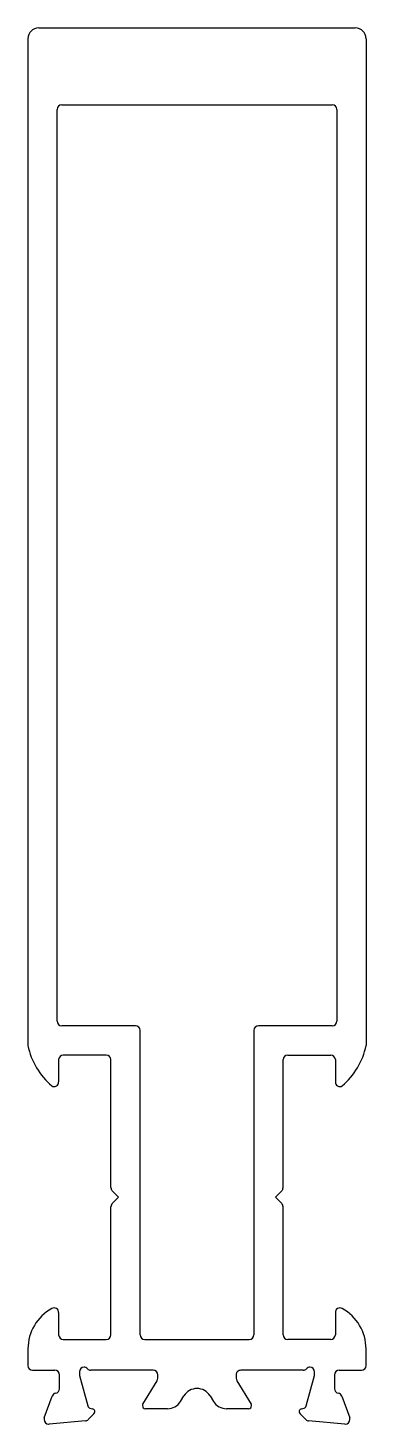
# Model space of a CAD drawing. Extents: x 706.1 to 728.1, y 452 to 542.8.
import ezdxf

# ---------------------------------------------------------------- set-up
doc = ezdxf.new("R2010")
doc.units = 0
doc.layers.get('0').update_dxf_attribs({"linetype": 'CONTINUOUS'})

msp = doc.modelspace()

# ---------------------------------------------------------------- linework, layer by layer
at = {"color": 0}
for p, q in [((706.11, 542.113), (706.11, 476.629)), ((706.81, 542.813), (727.41, 542.813)), ((728.11, 542.113), (728.11, 476.629)), ((708.31, 537.813), (725.91, 537.813)), ((708.01, 478.213), (708.01, 537.513)), ((726.21, 537.513), (726.21, 478.213)), ((713.11, 477.913), (708.31, 477.913)), ((725.91, 477.913), (721.11, 477.913)), ((713.41, 457.813), (713.41, 477.613)), ((720.81, 477.613), (720.81, 457.813)), ((711.21, 476.013), (708.41, 476.013)), ((723.01, 476.013), (725.81, 476.013)), ((708.11, 475.713), (708.11, 474.263)), ((711.51, 467.387), (711.51, 475.713)), ((722.71, 467.387), (722.71, 475.713)), ((726.11, 475.713), (726.11, 474.263)), ((712.01, 466.763), (711.598, 467.175)), ((711.598, 466.35), (712.01, 466.763)), ((722.21, 466.763), (722.622, 467.175)), ((722.622, 466.35), (722.21, 466.763)), ((711.51, 457.813), (711.51, 466.138)), ((722.71, 457.813), (722.71, 466.138)), ((708.11, 459.263), (708.11, 457.813)), ((726.11, 459.263), (726.11, 457.813)), ((706.11, 456.896), (706.11, 455.813)), ((708.41, 457.513), (711.21, 457.513)), ((713.71, 457.513), (720.51, 457.513)), ((725.81, 457.513), (723.01, 457.513)), ((728.11, 455.813), (728.11, 456.896)), ((706.41, 455.513), (707.86, 455.513)), ((708.16, 454.309), (708.16, 455.213)), ((709.46, 455.409), (709.46, 455.248)), ((709.47, 455.171), (710.001, 453.189)), ((714.26, 455.509), (710.207, 455.509)), ((714.56, 454.988), (714.56, 455.209)), ((719.66, 455.209), (719.66, 454.988)), ((724.013, 455.509), (719.96, 455.509)), ((724.219, 453.189), (724.75, 455.171)), ((724.76, 455.248), (724.76, 455.409)), ((726.06, 455.213), (726.06, 454.309)), ((726.36, 455.513), (727.81, 455.513)), ((713.589, 453.313), (714.516, 454.832)), ((719.704, 454.832), (720.631, 453.313)), ((707.177, 452.41), (707.692, 453.822)), ((716.039, 453.488), (716.256, 453.844)), ((717.964, 453.844), (718.181, 453.488)), ((726.528, 453.822), (727.043, 452.41)), ((709.852, 452.217), (707.486, 452.01)), ((710.401, 452.667), (710.038, 452.304)), ((710.143, 453.047), (710.312, 453.002)), ((715.186, 453.009), (713.76, 453.009)), ((720.46, 453.009), (719.035, 453.009)), ((724.182, 452.304), (723.819, 452.667)), ((723.908, 453.002), (724.077, 453.047)), ((726.734, 452.01), (724.368, 452.217))]:
    msp.add_line(p, q, dxfattribs=at)
for centre, radius, start, end in [((706.81, 542.113), 0.7, 90, 180), ((727.41, 542.113), 0.7, 0, 90), ((708.31, 537.513), 0.3, 90, 180), ((725.91, 537.513), 0.3, 0, 90), ((708.31, 478.213), 0.3, 180, 270), ((713.11, 477.613), 0.3, 360, 90), ((721.11, 477.613), 0.3, 90, 180), ((725.91, 478.213), 0.3, 270, 0), ((710.704, 477.572), 4.69, 191.59972, 229.61808), ((708.41, 475.713), 0.3, 90, 180), ((711.21, 475.713), 0.3, 0, 90), ((723.01, 475.713), 0.3, 90, 180), ((725.81, 475.713), 0.3, 0, 90), ((723.516, 477.572), 4.69, 310.38192, 348.40028), ((707.81, 474.263), 0.3, 241.2178, 360), ((726.41, 474.263), 0.3, 180, 298.7822), ((711.81, 467.387), 0.3, 180, 225), ((722.41, 467.387), 0.3, 315, 0), ((711.81, 466.138), 0.3, 135, 180), ((722.41, 466.138), 0.3, 0, 45), ((709.11, 456.896), 3, 118.7822, 180), ((707.81, 459.263), 0.3, 0, 118.7822), ((726.41, 459.263), 0.3, 61.2178, 180), ((725.11, 456.896), 3, 360, 61.2178), ((708.41, 457.813), 0.3, 180, 270), ((711.21, 457.813), 0.3, 270, 0), ((713.71, 457.813), 0.3, 180, 270), ((720.51, 457.813), 0.3, 270, 0), ((723.01, 457.813), 0.3, 180, 270), ((725.81, 457.813), 0.3, 270, 0), ((706.41, 455.813), 0.3, 180, 270), ((707.86, 455.213), 0.3, 0, 90), ((709.76, 455.409), 0.3, 90, 180), ((709.76, 455.248), 0.3, 180, 195), ((709.76, 455.409), 0.3, 41.81031, 90), ((710.207, 455.809), 0.3, 221.81031, 270), ((714.26, 455.209), 0.3, 360, 90), ((714.26, 454.988), 0.3, 328.60449, 360), ((719.96, 455.209), 0.299, 89.9014, 180.0986), ((719.96, 454.988), 0.3, 180, 211.39551), ((724.013, 455.809), 0.3, 270, 318.18969), ((724.46, 455.409), 0.3, 90, 138.18969), ((724.46, 455.409), 0.3, 360, 90), ((724.46, 455.248), 0.3, 345, 360), ((726.36, 455.213), 0.3, 90, 180), ((727.81, 455.813), 0.3, 270, 0), ((707.86, 454.309), 0.3, 280.90428, 0), ((717.11, 453.323), 1, 31.39551, 148.60449), ((726.36, 454.309), 0.3, 180, 259.09572), ((707.974, 453.72), 0.3, 100.90428, 160), ((710.195, 453.241), 0.2, 195, 255), ((713.76, 453.209), 0.2, 148.60449, 180), ((713.76, 453.209), 0.2, 180, 270), ((715.186, 454.009), 1, 270, 328.60449), ((719.035, 454.009), 1, 211.39551, 270), ((720.46, 453.209), 0.2, 270, 360), ((720.46, 453.209), 0.2, 0, 31.39551), ((724.026, 453.241), 0.2, 285, 345), ((726.247, 453.72), 0.3, 20, 79.09572), ((707.441, 452.312), 0.281, 159.71969, 180.66397), ((707.46, 452.309), 0.3, 180, 270), ((709.826, 452.516), 0.3, 275, 315), ((710.26, 452.809), 0.2, 15, 75), ((710.26, 452.809), 0.2, 315, 0), ((710.26, 452.809), 0.2, 360, 15), ((723.96, 452.809), 0.2, 165, 180), ((723.96, 452.809), 0.2, 180, 225), ((723.96, 452.809), 0.2, 105, 165), ((724.395, 452.516), 0.3, 225, 265), ((726.76, 452.309), 0.3, 270, 360), ((726.779, 452.312), 0.281, 359.33603, 20.28031), ((707.46, 452.309), 0.3, 270, 275), ((726.76, 452.309), 0.3, 265, 270)]:
    msp.add_arc(centre, radius, start, end, dxfattribs=at)

doc.saveas('drawing.dxf')
